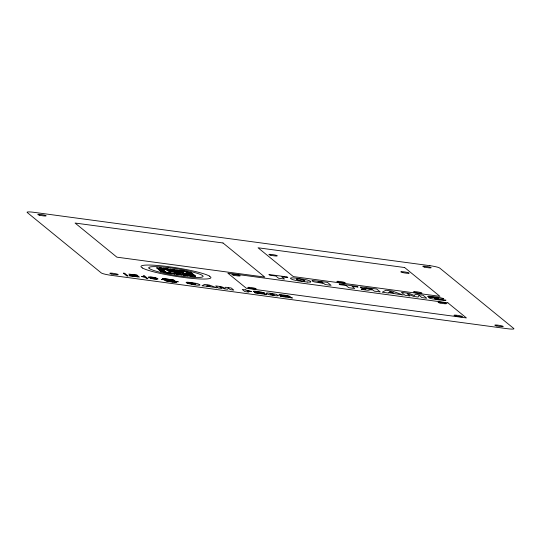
<?xml version="1.0" encoding="UTF-8"?>
<svg xmlns="http://www.w3.org/2000/svg" width="541" height="541" viewBox="0 0 541 541"><rect width="100%" height="100%" fill="white"/><g stroke="black" fill="none" stroke-linecap="round" stroke-linejoin="round"><path stroke-width="0.81" d="M366.311 288.292L371.417 288.799L372.147 289.401L369.523 289.043A8.812 1.062 9.1 0 1 368.57 288.901L368.441 288.88M156.619 278.831L156.538 278.568A11.118 1.332 9.1 0 0 156.376 278.446L155.341 277.986A4.301 0.514 9.1 0 0 154.8 277.824L152.555 277.377A3.09 0.372 9.1 0 0 152.035 277.31L150.391 277.235A4.436 0.534 9.1 0 0 150.06 277.296L150.006 277.587A11.036 1.325 9.1 0 0 150.148 277.709L150.898 278.081A4.855 0.582 9.1 0 0 151.798 278.372L154.036 278.818A2.928 0.352 9.1 0 0 154.381 278.865L156.18 278.96A4.788 0.575 9.1 0 0 156.592 278.852M282.848 295.386L285.939 295.799A4.49 0.541 9.1 0 1 286.405 296.001L290.186 296.475L287.082 295.562A4.233 0.507 9.1 0 0 286.629 295.481L286.297 295.42A11.375 1.366 9.1 0 0 282.071 294.845L281.043 294.723M438.142 297.963L437.128 297.929A11.625 1.393 9.1 0 1 436.026 297.814L431.177 297.354A6.526 0.784 9.1 0 0 428.634 297.307C428.83 298.747 433.395 298.801 435.045 299.335A14.634 1.758 9.1 0 0 437.879 299.755A23.107 2.773 9.1 0 0 439.4 299.957L444.675 300.431M159.98 267.748L162.604 268.458M158.493 269.438L163.01 270.108M162.571 268.519L159.967 267.809M161.759 269.154L157.255 268.498L161.773 269.1M159.108 269.945L163.625 270.608M162.361 269.668L157.898 268.931L162.395 269.601M159.73 270.446L164.261 271.149L159.71 270.507M166.581 268.64L169.205 269.35M165.871 268.965L163.254 268.235L165.898 268.904M160.346 270.953L164.863 271.623M162.976 270.169L158.486 269.506M163.558 270.683L159.122 270.02M169.881 269.08L172.505 269.79M169.137 269.418L166.567 268.694M164.829 271.683L160.352 271.027M173.188 269.526L175.818 270.27L173.167 269.587M172.43 269.858L169.86 269.141M165.411 272.191L160.934 271.467L165.478 272.123M168.285 273.178L165.674 272.468L168.312 273.117M179.085 270.737L176.467 270.027L179.105 270.683M172.295 273.3L174.919 274.01L172.275 273.354M171.578 273.624L168.968 272.867L171.612 273.563M183.081 270.858L185.705 271.568L183.068 270.919M182.385 271.183L179.754 270.432L182.405 271.129M175.595 273.746L178.212 274.456L175.575 273.8M182.195 274.632L184.812 275.342M184.785 275.403L182.175 274.693M188.795 275.525L191.419 276.235L188.775 275.579M363.714 288.874L363.775 288.867A8.298 0.994 9.1 0 0 363.146 288.935L361.327 289.401L368.049 290.307L370.132 289.834A7.987 0.96 9.1 0 1 370.565 289.766L372.83 289.956L374.291 291.146L380.262 291.951L376.664 289.016L366.751 287.677A25.312 3.043 9.1 0 0 364.877 287.433L362.619 287.183A4.741 0.568 9.1 0 0 360.597 287.129M307.193 282.03L303.034 281.584A19.266 2.313 9.1 0 1 301.844 281.428L298.233 280.867A8.642 1.041 9.1 0 1 296.664 280.576A8.48 1.021 9.1 0 1 292.749 279.623A8.311 1.001 9.1 0 1 292.383 279.501L290.49 278.534L290.801 277.959A8.223 0.987 9.1 0 1 293.06 277.891L297.597 278.324A17.136 2.056 9.1 0 1 299.335 278.554L304.461 279.399A8.446 1.014 9.1 0 1 308.296 280.326L310.439 281.246A16.866 2.029 9.1 0 1 310.696 281.455L310.703 281.875A8.771 1.055 9.1 0 1 310.291 282.017M255.42 291.274L256.42 291.376M172.187 281.834L174.074 282.037A3.523 0.426 9.1 0 0 174.587 282.071L175.21 282.003L174.06 281.638A3.489 0.419 9.1 0 0 173.445 281.516L171.639 281.225A14.093 1.691 9.1 0 0 169.86 280.982L169.61 280.948M169.144 280.732L166.324 280.434A4.7 0.568 9.1 0 0 165.803 280.407L164.849 280.529L166.662 281.117A4.666 0.561 9.1 0 0 167.311 281.246L169.928 281.53A13.91 1.67 9.1 0 0 171.7 281.773L175.237 282.314A4.666 0.561 9.1 0 0 175.764 282.341L176.711 282.246L174.892 281.631A4.7 0.568 9.1 0 0 174.243 281.503L170.848 280.962A17.319 2.083 9.1 0 0 169.468 280.772L167.48 280.711A3.625 0.433 9.1 0 0 167.088 280.684L166.358 280.718L167.5 281.117A3.523 0.426 9.1 0 0 168.116 281.232L169.475 281.455M172.417 282.017L172.092 281.976A17.332 2.083 9.1 0 1 170.706 281.787L169.732 281.645M168.244 267.619L173.715 268.356A27.402 3.293 9.1 0 1 201.976 275.2L203.003 276.038A27.402 3.293 9.1 0 1 183.649 276.465L178.178 275.727A27.402 3.293 9.1 0 1 149.918 268.884L148.89 268.052M321.564 282.632L323.018 282.828L322.213 282.172L318.013 281.807L321.347 282.605M292.262 297.976L280.799 296.427L280.218 295.954L286.182 296.759L285.29 296.549A8.243 0.987 9.1 0 0 284.837 296.448L283.362 296.13A16.69 2.002 9.1 0 1 281.672 295.758L280.468 295.454A4.862 0.582 9.1 0 1 280.096 295.352A4.179 0.5 9.1 0 1 280.955 294.689M193.793 284.735L186.909 283.207L190.425 283.531A4.598 0.555 9.1 0 0 191.663 283.957M433.348 297.381L427.681 296.576L428.174 296.245A5.079 0.609 9.1 0 1 429.169 296.225L433.645 296.651A20.943 2.516 9.1 0 1 435.972 296.968L438.406 297.347A7.216 0.866 9.1 0 1 439.867 297.611L443.106 298.416A5.058 0.609 9.1 0 1 443.776 298.733L442.403 299.065L434.376 298.531L438.879 299.376A2.955 0.358 9.1 0 0 439.644 299.403L445.96 300.127A7.493 0.899 9.1 0 1 444.682 300.438M368.164 288.833L366.311 288.319M189.972 283.058L186.063 282.429L186.442 282.287A5.626 0.676 9.1 0 1 187.659 282.226A4.761 0.575 9.1 0 1 188.018 282.246L190.932 282.537A12.315 1.481 9.1 0 1 191.967 282.679L195.254 283.214A5.795 0.697 9.1 0 1 198.243 283.924L200.021 284.924A6.397 0.771 9.1 0 1 199.595 285.141A6.167 0.744 9.1 0 1 197.6 285.175A9.826 1.183 9.1 0 1 193.786 284.728M191.697 283.957L193.374 284.268A4.044 0.487 9.1 0 0 193.827 284.336L195.659 284.14A13.511 1.623 9.1 0 0 195.524 284.025L194.571 283.599A3.131 0.379 9.1 0 0 194.226 283.498L192.407 283.146A3.422 0.413 9.1 0 0 191.974 283.085L190.216 282.977A3.659 0.44 9.1 0 0 189.999 283.051M264.84 293.871L260.437 292.83A23.006 2.766 9.1 0 1 258.848 292.478L257.239 291.924L260.309 292.35M282.848 295.44L284.478 295.927A23.006 2.766 9.1 0 0 286.061 296.279L290.47 297.327A7.486 0.899 9.1 0 1 292.275 297.976M209.489 276.12L210.801 277.188A35.145 4.22 9.1 0 1 209.225 278.615A35.469 4.26 9.1 0 1 185.861 277.743L178.841 276.796A35.145 4.22 9.1 0 1 165.235 274.449A35.469 4.26 9.1 0 1 142.391 267.971M142.405 267.971L141.093 266.902A35.145 4.22 9.1 0 1 142.668 265.475A35.469 4.26 9.1 0 1 166.04 266.348L173.052 267.295A35.145 4.22 9.1 0 1 186.659 269.634A35.469 4.26 9.1 0 1 209.523 276.099M438.169 297.908L433.422 297.28A5.2 0.622 9.1 0 0 433.348 297.381M264.84 293.871A7.486 0.899 9.1 0 1 266.652 294.52L255.176 292.979L254.595 292.498L260.559 293.303L259.721 293.107A8.243 0.987 9.1 0 0 259.207 292.992L257.732 292.674A16.69 2.002 9.1 0 1 256.049 292.302L254.845 292.005A4.862 0.582 9.1 0 1 254.473 291.897A4.179 0.5 9.1 0 1 255.332 291.241M256.448 291.389A11.375 1.366 9.1 0 1 260.674 291.964L261.005 292.025A4.233 0.507 9.1 0 1 261.459 292.113L264.563 293.019L260.789 292.553A4.49 0.541 9.1 0 0 260.322 292.35M310.264 282.01A8.507 1.021 9.1 0 1 307.22 282.044M363.795 288.874A7.52 0.906 9.1 0 1 364.512 288.833A6.499 0.778 9.1 0 1 365.966 288.948A7.831 0.94 9.1 0 1 363.714 288.549A5.538 0.663 9.1 0 1 361.374 287.968M361.442 287.974A5.701 0.683 9.1 0 1 360.664 287.149M148.924 268.072A27.402 3.293 9.1 0 1 168.271 267.646M278.142 295.514L277.837 295.758A5.248 0.629 9.1 0 1 277.479 295.799L277.323 295.805A4.565 0.548 9.1 0 1 276.302 295.785A4.213 0.507 9.1 0 1 275.775 295.744L269.803 294.852L267.031 293.905A18.631 2.238 9.1 0 1 266.551 293.567A13.566 1.63 9.1 0 1 266.415 293.168A6.262 0.751 9.1 0 1 266.659 293.046A4.869 0.588 9.1 0 1 267.342 292.992L270.182 293.222A10.333 1.244 9.1 0 1 271.541 293.405L276.221 294.351L278.142 295.514M270.128 293.749L270.338 294.067A20.247 2.435 9.1 0 0 271.007 294.547L273.618 295.149L274.24 294.784A27.679 3.327 9.1 0 0 273.956 294.547L270.148 293.709M304.833 280.813L304.319 281.029A3.638 0.44 9.1 0 1 302.676 280.955L301.837 280.86A5.64 0.676 9.1 0 1 301.141 280.765L300.262 280.623A3.496 0.419 9.1 0 1 298.402 280.238L296.353 279.23L296.874 278.953A3.692 0.446 9.1 0 1 298.537 279.034L299.159 279.102A5.369 0.642 9.1 0 1 299.836 279.197L300.478 279.291A3.645 0.44 9.1 0 1 302.575 279.704L304.833 280.813M148.532 277.168L150.256 278.175A5.227 0.629 9.1 0 0 151 278.385L151.615 278.534A3.956 0.473 9.1 0 0 153.434 278.885L153.928 278.96A5.126 0.615 9.1 0 0 154.692 279.068L155.395 279.149A3.963 0.473 9.1 0 0 156.897 279.251L157.188 279.244A5.241 0.629 9.1 0 0 157.83 279.17L157.925 278.771A12.943 1.555 9.1 0 0 157.715 278.601L156.322 278.013A5.025 0.602 9.1 0 0 155.375 277.756L155.172 277.709A3.99 0.48 9.1 0 0 153.15 277.31L151.176 277.046A3.949 0.473 9.1 0 0 149.661 276.945L149.242 276.958A5.315 0.636 9.1 0 0 148.748 277.026L148.532 277.168M312.089 280.82L313.32 281.597A5.369 0.642 9.1 0 0 314.835 282.017L323.748 283.423L325.087 284.519L331.058 285.323L327.461 282.382L313.577 280.644A4.842 0.582 9.1 0 0 312.292 280.705L312.116 280.786M179.517 273.259L176.799 272.82L179.517 273.259M182.161 272.36L179.45 271.947L182.148 272.38M168.089 270.71L170.8 271.163L168.089 270.71M228.309 288.022L227.592 289.259L224.447 288.833L219.802 286.872L221.763 288.475L218.28 288.008L215.71 285.905L221.296 286.656L225.002 288.225L225.59 287.237L231.176 287.988L233.753 290.091L230.27 289.624L228.309 288.022M419.092 295.312L418.092 297.05L413.682 296.454L407.184 293.709L409.929 295.954L405.06 295.291L401.456 292.356L409.273 293.411L414.46 295.602L415.285 294.216L423.109 295.271L426.714 298.213L421.838 297.557L419.092 295.312M181.533 274.929L178.882 274.246L181.533 274.929M185.468 275.092L188.099 275.842L185.489 275.078M186.74 272.001L191.298 272.684L186.76 271.995M187.355 272.508L191.92 273.191L187.355 272.508M188.593 273.516L193.151 274.199L188.613 273.503M189.208 274.017L193.766 274.7L189.208 274.017M189.83 274.524L194.388 275.207L189.83 274.524M190.446 275.024L195.003 275.707L190.446 275.024M192.535 273.692L187.984 273.049L192.535 273.692M195.619 276.214L191.054 275.538L195.571 276.241M193.015 276.072L164.68 272.339L159.135 268.072L187.524 271.825L193.009 276.059M183.243 272.536L178.374 271.724L183.243 272.536M180.606 273.428L175.71 272.65L180.606 273.428M167.013 270.527L171.889 271.332L167.047 270.5M161.177 268.627L156.653 267.923L161.177 268.627M206.696 286.155L201.982 285.81L204.572 284.404L209.211 285.033L216.948 287.826L206.696 286.155M388.83 292.701L388.465 293.06L382.237 292.221L385.868 290.253L392.353 291.126L403.194 295.041L388.83 292.701M207.609 285.269L207.02 285.817L210.036 286.23L207.609 285.269M390.115 291.464L389.29 292.235L393.517 292.803L390.115 291.464M171.301 271.278L170.516 271.298L176.893 272.623L171.301 271.278M184.941 273.766L181.952 273.82L182.784 274.591L184.163 274.781L183.426 274.098L189.465 274.571L184.941 273.766M179.734 271.731L176.846 271.203L175.839 270.426L179.734 271.731M429.919 265.685L33.894 212.322A8.5 1.021 9.1 0 0 27.185 212.471L101.282 272.941A8.5 1.021 9.1 0 0 111.081 275.315L507.106 328.678A8.5 1.021 9.1 0 0 513.815 328.529L439.718 268.059A8.5 1.021 9.1 0 0 429.919 265.685M223 242.977L75.071 223.041L116.87 257.158L264.806 277.093L223 242.977M404.634 267.538L258.05 247.785L293.35 276.593L439.934 296.346L404.634 267.538M286.96 276.924L268.877 274.49L269.763 275.213L275.836 276.032L278.547 278.243L284.492 279.048L281.78 276.836L287.846 277.648L286.96 276.924M357.175 286.385L339.092 283.951L339.985 284.674L346.051 285.492L348.762 287.711L354.707 288.509L351.995 286.297L358.061 287.115L357.175 286.385M447.86 302.818L227.849 273.164L246.371 288.285L466.383 317.932L447.86 302.818M185.834 271.859L161.833 268.627L166.324 272.292L190.317 275.525L185.834 271.859M188.897 273.793C179.517 273.3 170.997 269.425 161.59 269.019L161.806 269.222C171.206 269.689 179.734 273.577 189.14 274.003L188.897 273.793M179.335 273.428L177.962 273.246L178.983 274.077L180.356 274.267L179.335 273.428M124.728 273.313L123.334 273.124L126.709 275.883L128.102 276.066L124.728 273.313M144.643 275.998L143.25 275.809L144.616 276.924L141.566 276.519L144.853 277.12L146.625 278.561L148.011 278.75L144.643 275.998M173.708 279.968L162.51 278.459L172.518 279.968L173.181 280.502L163.186 279.156L168.988 280.394L161.333 279.366L178.293 281.807L169.969 280.231L174.831 280.887L173.708 279.968M137.076 275.18L128.819 274.071L130.056 275.078L136.914 275.998L137.793 276.721L129.198 275.667L139.422 277.1L138.083 276.005L131.226 275.078L130.449 274.449L137.076 275.18M245.431 289.881L242.267 289.455L244.884 291.592L248.752 292.113L247.034 290.713A13.518 1.623 9.1 0 0 251.423 291.558L245.431 289.881M111.804 274.044A4.247 0.507 9.1 0 0 118.202 274.632A4.247 0.507 9.1 0 0 112.014 273.185A4.247 0.507 9.1 0 0 111.804 274.044M496.827 325.932A4.247 0.507 9.1 0 0 503.225 326.514A4.247 0.507 9.1 0 0 497.044 325.067A4.247 0.507 9.1 0 0 496.827 325.932M39.764 215.25A4.247 0.507 9.1 0 0 46.161 215.839A4.247 0.507 9.1 0 0 39.98 214.392A4.247 0.507 9.1 0 0 39.764 215.25M424.786 267.139A4.247 0.507 9.1 0 0 431.191 267.721A4.247 0.507 9.1 0 0 425.003 266.28A4.247 0.507 9.1 0 0 424.786 267.139M249.753 288.252A4.247 0.507 9.1 0 0 256.157 288.84A4.247 0.507 9.1 0 0 249.969 287.393A4.247 0.507 9.1 0 0 249.753 288.252M233.807 275.234A4.247 0.507 9.1 0 0 240.204 275.822A4.247 0.507 9.1 0 0 234.016 274.375A4.247 0.507 9.1 0 0 233.807 275.234M440.07 303.028A4.247 0.507 9.1 0 0 446.467 303.616A4.247 0.507 9.1 0 0 440.279 302.169A4.247 0.507 9.1 0 0 440.07 303.028M456.016 316.052A4.247 0.507 9.1 0 0 462.42 316.634A4.247 0.507 9.1 0 0 456.232 315.187A4.247 0.507 9.1 0 0 456.016 316.052M270.872 255.264A4.247 0.507 9.1 0 0 277.269 255.852A4.247 0.507 9.1 0 0 271.082 254.405A4.247 0.507 9.1 0 0 270.872 255.264M338.815 282.233A4.247 0.507 9.1 0 0 345.212 282.821A4.247 0.507 9.1 0 0 339.024 281.374A4.247 0.507 9.1 0 0 338.815 282.233M415.542 292.573A4.247 0.507 9.1 0 0 421.946 293.161A4.247 0.507 9.1 0 0 415.758 291.714A4.247 0.507 9.1 0 0 415.542 292.573M402.761 272.583A4.247 0.507 9.1 0 0 409.158 273.171A4.247 0.507 9.1 0 0 402.977 271.724A4.247 0.507 9.1 0 0 402.761 272.583"/></g></svg>
